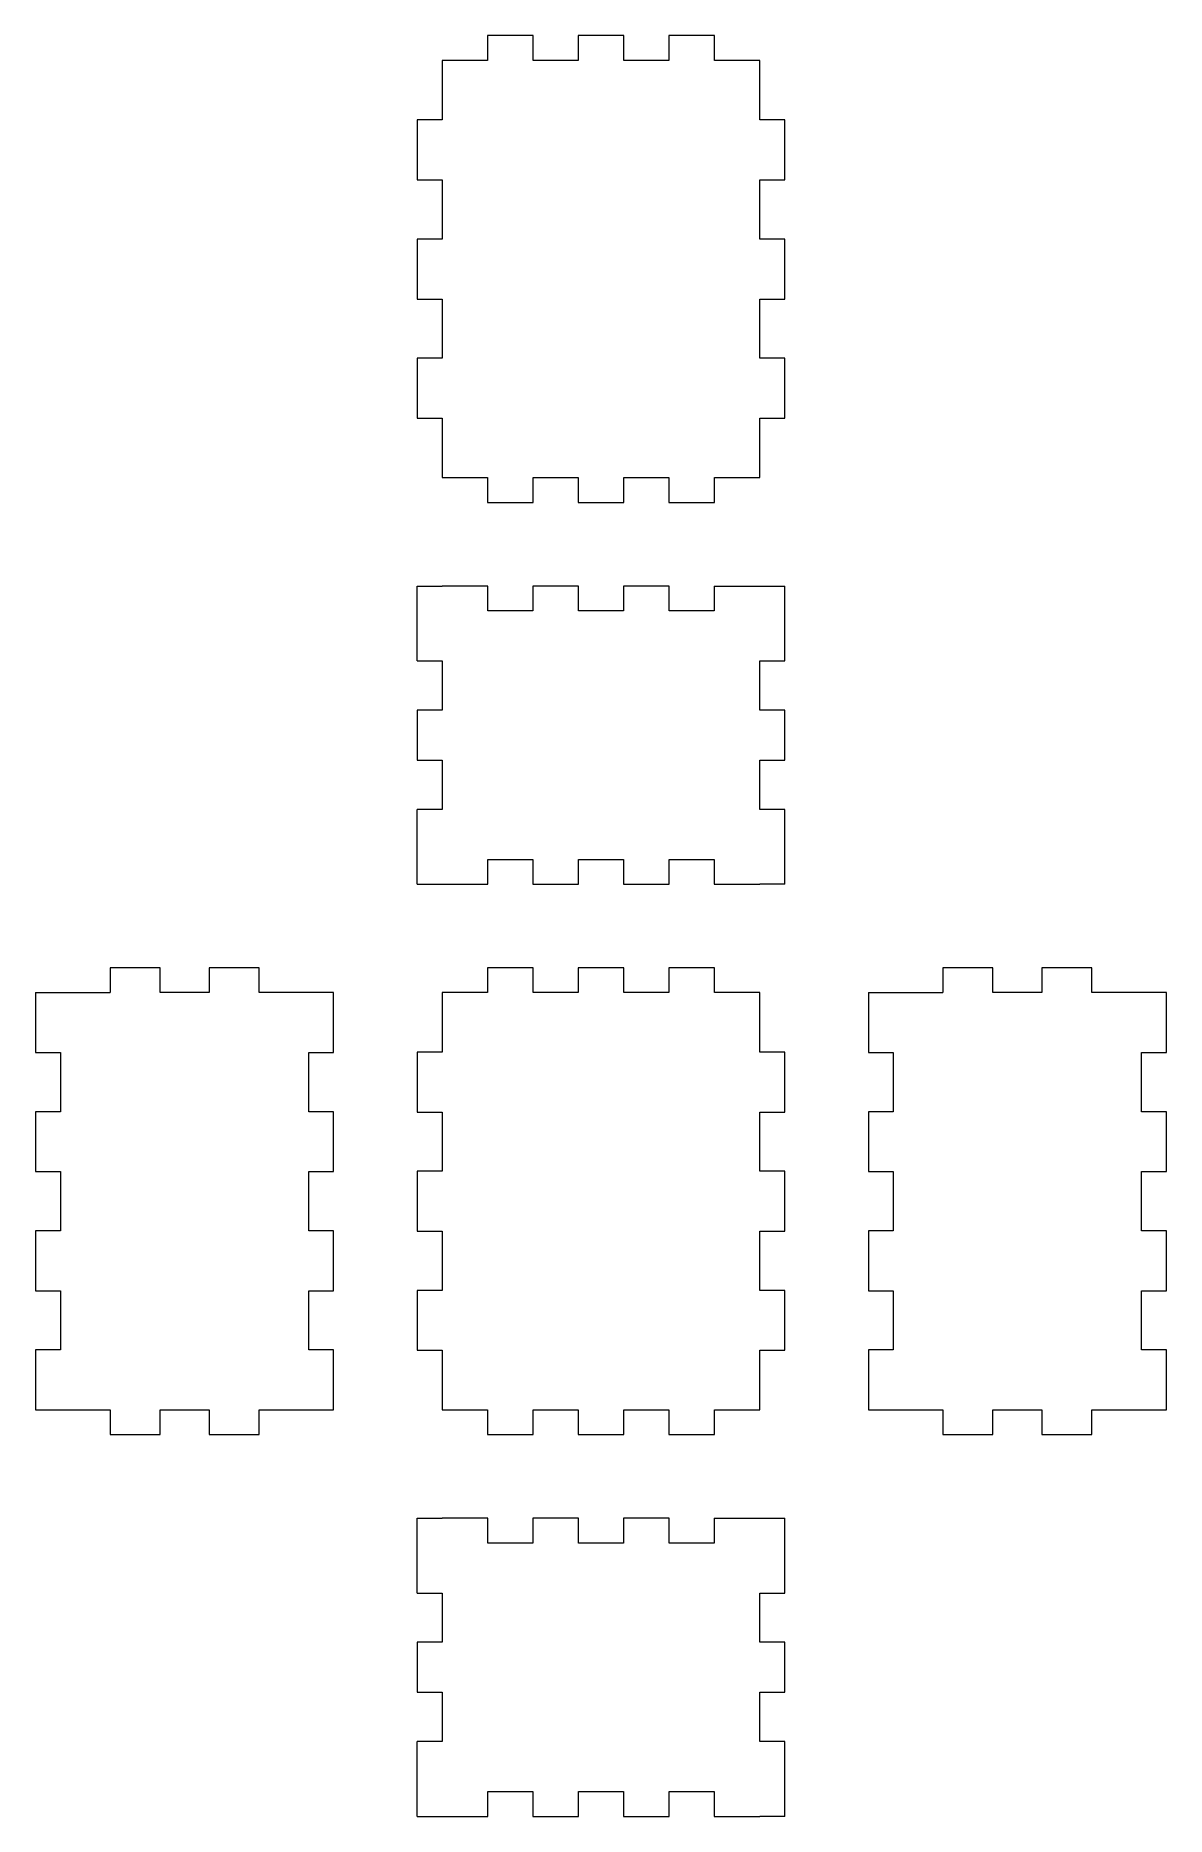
# Model space of a CAD drawing. Header units: inches. Extents: x 5.29 to 10.99, y 5.29 to 14.26.
import ezdxf

# ---------------------------------------------------------------- set-up
doc = ezdxf.new("R2010")
doc.units = ezdxf.units.IN
doc.header["$MEASUREMENT"] = 0
doc.layers.add('Layer 1', color=7, linetype='Continuous')

msp = doc.modelspace()

# ---------------------------------------------------------------- linework, layer by layer
at = {"layer": 'Layer 1', "color": 7, "lineweight": 5}
for points in [[(7.5676, 14.2624), (7.5676, 14.1374)], [(7.7982, 14.2624), (7.5676, 14.2624)], [(7.7982, 14.1374), (7.7982, 14.2624)], [(8.0247, 14.2624), (8.0247, 14.1374)], [(8.2553, 14.2624), (8.0247, 14.2624)], [(8.2553, 14.1374), (8.2553, 14.2624)], [(8.4819, 14.2624), (8.4819, 14.1374)], [(8.7124, 14.2624), (8.4819, 14.2624)], [(8.7124, 14.1374), (8.7124, 14.2624)], [(7.339, 14.1374), (7.339, 13.8374)], [(7.5676, 14.1374), (7.339, 14.1374)], [(8.0247, 14.1374), (7.7982, 14.1374)], [(8.4819, 14.1374), (8.2553, 14.1374)], [(8.941, 14.1374), (8.7124, 14.1374)], [(8.941, 13.8374), (8.941, 14.1374)], [(7.214, 13.8374), (7.214, 13.5354)], [(7.339, 13.8374), (7.214, 13.8374)], [(9.066, 13.8374), (8.941, 13.8374)], [(9.066, 13.5354), (9.066, 13.8374)], [(7.214, 13.5354), (7.339, 13.5354)], [(7.339, 13.5354), (7.339, 13.2374)], [(8.941, 13.2374), (8.941, 13.5354)], [(8.941, 13.5354), (9.066, 13.5354)], [(7.214, 13.2374), (7.214, 12.9354)], [(7.339, 13.2374), (7.214, 13.2374)], [(9.066, 13.2374), (8.941, 13.2374)], [(9.066, 12.9354), (9.066, 13.2374)], [(7.214, 12.9354), (7.339, 12.9354)], [(7.339, 12.9354), (7.339, 12.6374)], [(8.941, 12.6374), (8.941, 12.9354)], [(8.941, 12.9354), (9.066, 12.9354)], [(7.214, 12.6374), (7.214, 12.3354)], [(7.339, 12.6374), (7.214, 12.6374)], [(9.066, 12.6374), (8.941, 12.6374)], [(9.066, 12.3354), (9.066, 12.6374)], [(7.214, 12.3354), (7.339, 12.3354)], [(7.339, 12.3354), (7.339, 12.0354)], [(8.941, 12.0354), (8.941, 12.3354)], [(8.941, 12.3354), (9.066, 12.3354)], [(7.339, 12.0354), (7.5676, 12.0354)], [(7.5676, 12.0354), (7.5676, 11.9104)], [(7.7982, 11.9104), (7.7982, 12.0354)], [(7.7982, 12.0354), (8.0247, 12.0354)], [(8.0247, 12.0354), (8.0247, 11.9104)], [(8.2553, 11.9104), (8.2553, 12.0354)], [(8.2553, 12.0354), (8.4819, 12.0354)], [(8.4819, 12.0354), (8.4819, 11.9104)], [(8.7124, 11.9104), (8.7124, 12.0354)], [(8.7124, 12.0354), (8.941, 12.0354)], [(7.5676, 11.9104), (7.7982, 11.9104)], [(8.0247, 11.9104), (8.2553, 11.9104)], [(8.4819, 11.9104), (8.7124, 11.9104)], [(7.214, 11.3642), (7.214, 11.4892)], [(7.214, 11.4892), (7.339, 11.4892)], [(7.5696, 11.4892), (7.339, 11.4892)], [(7.5696, 11.3642), (7.5696, 11.4892)], [(7.7961, 11.4892), (7.7961, 11.3642)], [(8.0267, 11.4892), (7.7961, 11.4892)], [(8.0267, 11.3642), (8.0267, 11.4892)], [(8.2533, 11.4892), (8.2533, 11.3642)], [(8.4838, 11.4892), (8.2533, 11.4892)], [(8.4838, 11.3642), (8.4838, 11.4892)], [(8.7104, 11.4892), (8.7104, 11.3642)], [(8.7104, 11.4892), (8.941, 11.4892)], [(8.941, 11.4892), (9.066, 11.4892)], [(9.066, 11.3642), (9.066, 11.4892)], [(7.214, 11.1122), (7.214, 11.3642)], [(7.7961, 11.3642), (7.5696, 11.3642)], [(8.2533, 11.3642), (8.0267, 11.3642)], [(8.7104, 11.3642), (8.4838, 11.3642)], [(9.066, 11.1122), (9.066, 11.3642)], [(7.214, 11.1122), (7.339, 11.1122)], [(7.339, 11.1122), (7.339, 10.8642)], [(8.941, 10.8642), (8.941, 11.1122)], [(8.941, 11.1122), (9.066, 11.1122)], [(7.214, 10.8642), (7.214, 10.6122)], [(7.339, 10.8642), (7.214, 10.8642)], [(9.066, 10.8642), (8.941, 10.8642)], [(9.066, 10.6122), (9.066, 10.8642)], [(7.214, 10.6122), (7.339, 10.6122)], [(7.339, 10.6122), (7.339, 10.3642)], [(8.941, 10.3642), (8.941, 10.6122)], [(8.941, 10.6122), (9.066, 10.6122)], [(7.214, 10.1122), (7.214, 10.3642)], [(7.339, 10.3642), (7.214, 10.3642)], [(9.066, 10.3642), (8.941, 10.3642)], [(9.066, 10.1122), (9.066, 10.3642)], [(7.214, 9.9872), (7.214, 10.1122)], [(7.5696, 9.9872), (7.5696, 10.1122)], [(7.5696, 10.1122), (7.7961, 10.1122)], [(7.7961, 10.1122), (7.7961, 9.9872)], [(8.0267, 9.9872), (8.0267, 10.1122)], [(8.0267, 10.1122), (8.2533, 10.1122)], [(8.2533, 10.1122), (8.2533, 9.9872)], [(8.4838, 9.9872), (8.4838, 10.1122)], [(8.4838, 10.1122), (8.7104, 10.1122)], [(8.7104, 10.1122), (8.7104, 9.9872)], [(9.066, 9.9872), (9.066, 10.1122)], [(7.214, 9.9872), (7.339, 9.9872)], [(7.339, 9.9872), (7.5696, 9.9872)], [(7.7961, 9.9872), (8.0267, 9.9872)], [(8.2533, 9.9872), (8.4838, 9.9872)], [(8.7104, 9.9872), (8.941, 9.9872)], [(9.066, 9.9872), (8.941, 9.9872)], [(5.6658, 9.566), (5.6658, 9.441)], [(5.9178, 9.566), (5.6658, 9.566)], [(5.9178, 9.441), (5.9178, 9.566)], [(6.1658, 9.566), (6.1658, 9.441)], [(6.4178, 9.566), (6.1658, 9.566)], [(6.4178, 9.441), (6.4178, 9.566)], [(7.5676, 9.566), (7.5676, 9.441)], [(7.7982, 9.566), (7.5676, 9.566)], [(7.7982, 9.441), (7.7982, 9.566)], [(8.0247, 9.566), (8.0247, 9.441)], [(8.2553, 9.566), (8.0247, 9.566)], [(8.2553, 9.441), (8.2553, 9.566)], [(8.4819, 9.566), (8.4819, 9.441)], [(8.7124, 9.566), (8.4819, 9.566)], [(8.7124, 9.441), (8.7124, 9.566)], [(9.8622, 9.566), (9.8622, 9.441)], [(10.1142, 9.566), (9.8622, 9.566)], [(10.1142, 9.441), (10.1142, 9.566)], [(10.3622, 9.566), (10.3622, 9.441)], [(10.6142, 9.566), (10.3622, 9.566)], [(10.6142, 9.441), (10.6142, 9.566)], [(5.2908, 9.441), (5.2908, 9.139)], [(5.2908, 9.441), (5.4158, 9.441)], [(5.4158, 9.441), (5.6658, 9.441)], [(6.1658, 9.441), (5.9178, 9.441)], [(6.6678, 9.441), (6.4178, 9.441)], [(6.7928, 9.441), (6.6678, 9.441)], [(6.7928, 9.139), (6.7928, 9.441)], [(7.339, 9.441), (7.339, 9.141)], [(7.5676, 9.441), (7.339, 9.441)], [(8.0247, 9.441), (7.7982, 9.441)], [(8.4819, 9.441), (8.2553, 9.441)], [(8.941, 9.441), (8.7124, 9.441)], [(8.941, 9.141), (8.941, 9.441)], [(9.4872, 9.441), (9.4872, 9.139)], [(9.4872, 9.441), (9.6122, 9.441)], [(9.6122, 9.441), (9.8622, 9.441)], [(10.3622, 9.441), (10.1142, 9.441)], [(10.8642, 9.441), (10.6142, 9.441)], [(10.9892, 9.441), (10.8642, 9.441)], [(10.9892, 9.139), (10.9892, 9.441)], [(5.2908, 9.139), (5.4158, 9.139)], [(5.4158, 9.139), (5.4158, 8.841)], [(6.6678, 8.841), (6.6678, 9.139)], [(6.6678, 9.139), (6.7928, 9.139)], [(7.214, 9.141), (7.214, 8.839)], [(7.339, 9.141), (7.214, 9.141)], [(9.066, 9.141), (8.941, 9.141)], [(9.066, 8.839), (9.066, 9.141)], [(9.4872, 9.139), (9.6122, 9.139)], [(9.6122, 9.139), (9.6122, 8.841)], [(10.8642, 8.841), (10.8642, 9.139)], [(10.8642, 9.139), (10.9892, 9.139)], [(5.2908, 8.841), (5.2908, 8.539)], [(5.4158, 8.841), (5.2908, 8.841)], [(6.7928, 8.841), (6.6678, 8.841)], [(6.7928, 8.539), (6.7928, 8.841)], [(7.214, 8.839), (7.339, 8.839)], [(7.339, 8.839), (7.339, 8.541)], [(8.941, 8.541), (8.941, 8.839)], [(8.941, 8.839), (9.066, 8.839)], [(9.4872, 8.841), (9.4872, 8.539)], [(9.6122, 8.841), (9.4872, 8.841)], [(10.9892, 8.841), (10.8642, 8.841)], [(10.9892, 8.539), (10.9892, 8.841)], [(5.2908, 8.539), (5.4158, 8.539)], [(5.4158, 8.539), (5.4158, 8.241)], [(6.6678, 8.241), (6.6678, 8.539)], [(6.6678, 8.539), (6.7928, 8.539)], [(7.214, 8.541), (7.214, 8.239)], [(7.339, 8.541), (7.214, 8.541)], [(9.066, 8.541), (8.941, 8.541)], [(9.066, 8.239), (9.066, 8.541)], [(9.4872, 8.539), (9.6122, 8.539)], [(9.6122, 8.539), (9.6122, 8.241)], [(10.8642, 8.241), (10.8642, 8.539)], [(10.8642, 8.539), (10.9892, 8.539)], [(5.2908, 8.241), (5.2908, 7.939)], [(5.4158, 8.241), (5.2908, 8.241)], [(6.7928, 8.241), (6.6678, 8.241)], [(6.7928, 7.939), (6.7928, 8.241)], [(7.214, 8.239), (7.339, 8.239)], [(7.339, 8.239), (7.339, 7.941)], [(8.941, 7.941), (8.941, 8.239)], [(8.941, 8.239), (9.066, 8.239)], [(9.4872, 8.241), (9.4872, 7.939)], [(9.6122, 8.241), (9.4872, 8.241)], [(10.9892, 8.241), (10.8642, 8.241)], [(10.9892, 7.939), (10.9892, 8.241)], [(5.2908, 7.939), (5.4158, 7.939)], [(5.4158, 7.939), (5.4158, 7.641)], [(6.6678, 7.641), (6.6678, 7.939)], [(6.6678, 7.939), (6.7928, 7.939)], [(7.214, 7.941), (7.214, 7.639)], [(7.339, 7.941), (7.214, 7.941)], [(9.066, 7.941), (8.941, 7.941)], [(9.066, 7.639), (9.066, 7.941)], [(9.4872, 7.939), (9.6122, 7.939)], [(9.6122, 7.939), (9.6122, 7.641)], [(10.8642, 7.641), (10.8642, 7.939)], [(10.8642, 7.939), (10.9892, 7.939)], [(5.2908, 7.641), (5.2908, 7.339)], [(5.4158, 7.641), (5.2908, 7.641)], [(6.7928, 7.641), (6.6678, 7.641)], [(6.7928, 7.339), (6.7928, 7.641)], [(7.214, 7.639), (7.339, 7.639)], [(7.339, 7.639), (7.339, 7.339)], [(8.941, 7.339), (8.941, 7.639)], [(8.941, 7.639), (9.066, 7.639)], [(9.4872, 7.641), (9.4872, 7.339)], [(9.6122, 7.641), (9.4872, 7.641)], [(10.9892, 7.641), (10.8642, 7.641)], [(10.9892, 7.339), (10.9892, 7.641)], [(5.2908, 7.339), (5.4158, 7.339)], [(5.4158, 7.339), (5.6658, 7.339)], [(5.6658, 7.339), (5.6658, 7.214)], [(5.9178, 7.214), (5.9178, 7.339)], [(5.9178, 7.339), (6.1658, 7.339)], [(6.1658, 7.339), (6.1658, 7.214)], [(6.4178, 7.214), (6.4178, 7.339)], [(6.4178, 7.339), (6.6678, 7.339)], [(6.6678, 7.339), (6.7928, 7.339)], [(7.339, 7.339), (7.5676, 7.339)], [(7.5676, 7.339), (7.5676, 7.214)], [(7.7982, 7.214), (7.7982, 7.339)], [(7.7982, 7.339), (8.0247, 7.339)], [(8.0247, 7.339), (8.0247, 7.214)], [(8.2553, 7.214), (8.2553, 7.339)], [(8.2553, 7.339), (8.4819, 7.339)], [(8.4819, 7.339), (8.4819, 7.214)], [(8.7124, 7.214), (8.7124, 7.339)], [(8.7124, 7.339), (8.941, 7.339)], [(9.4872, 7.339), (9.6122, 7.339)], [(9.6122, 7.339), (9.8622, 7.339)], [(9.8622, 7.339), (9.8622, 7.214)], [(10.1142, 7.214), (10.1142, 7.339)], [(10.1142, 7.339), (10.3622, 7.339)], [(10.3622, 7.339), (10.3622, 7.214)], [(10.6142, 7.214), (10.6142, 7.339)], [(10.6142, 7.339), (10.8642, 7.339)], [(10.8642, 7.339), (10.9892, 7.339)], [(5.6658, 7.214), (5.9178, 7.214)], [(6.1658, 7.214), (6.4178, 7.214)], [(7.5676, 7.214), (7.7982, 7.214)], [(8.0247, 7.214), (8.2553, 7.214)], [(8.4819, 7.214), (8.7124, 7.214)], [(9.8622, 7.214), (10.1142, 7.214)], [(10.3622, 7.214), (10.6142, 7.214)], [(7.214, 6.6678), (7.214, 6.7928)], [(7.214, 6.7928), (7.339, 6.7928)], [(7.5696, 6.7928), (7.339, 6.7928)], [(7.5696, 6.6678), (7.5696, 6.7928)], [(7.7961, 6.7928), (7.7961, 6.6678)], [(8.0267, 6.7928), (7.7961, 6.7928)], [(8.0267, 6.6678), (8.0267, 6.7928)], [(8.2533, 6.7928), (8.2533, 6.6678)], [(8.4838, 6.7928), (8.2533, 6.7928)], [(8.4838, 6.6678), (8.4838, 6.7928)], [(8.7104, 6.7928), (8.7104, 6.6678)], [(8.7104, 6.7928), (8.941, 6.7928)], [(8.941, 6.7928), (9.066, 6.7928)], [(9.066, 6.6678), (9.066, 6.7928)], [(7.214, 6.4158), (7.214, 6.6678)], [(7.7961, 6.6678), (7.5696, 6.6678)], [(8.2533, 6.6678), (8.0267, 6.6678)], [(8.7104, 6.6678), (8.4838, 6.6678)], [(9.066, 6.4158), (9.066, 6.6678)], [(7.214, 6.4158), (7.339, 6.4158)], [(7.339, 6.4158), (7.339, 6.1678)], [(8.941, 6.1678), (8.941, 6.4158)], [(8.941, 6.4158), (9.066, 6.4158)], [(7.214, 6.1678), (7.214, 5.9158)], [(7.339, 6.1678), (7.214, 6.1678)], [(9.066, 6.1678), (8.941, 6.1678)], [(9.066, 5.9158), (9.066, 6.1678)], [(7.214, 5.9158), (7.339, 5.9158)], [(7.339, 5.9158), (7.339, 5.6678)], [(8.941, 5.6678), (8.941, 5.9158)], [(8.941, 5.9158), (9.066, 5.9158)], [(7.214, 5.4158), (7.214, 5.6678)], [(7.339, 5.6678), (7.214, 5.6678)], [(9.066, 5.6678), (8.941, 5.6678)], [(9.066, 5.4158), (9.066, 5.6678)], [(7.214, 5.2908), (7.214, 5.4158)], [(7.5696, 5.2908), (7.5696, 5.4158)], [(7.5696, 5.4158), (7.7961, 5.4158)], [(7.7961, 5.4158), (7.7961, 5.2908)], [(8.0267, 5.2908), (8.0267, 5.4158)], [(8.0267, 5.4158), (8.2533, 5.4158)], [(8.2533, 5.4158), (8.2533, 5.2908)], [(8.4838, 5.2908), (8.4838, 5.4158)], [(8.4838, 5.4158), (8.7104, 5.4158)], [(8.7104, 5.4158), (8.7104, 5.2908)], [(9.066, 5.2908), (9.066, 5.4158)], [(7.214, 5.2908), (7.339, 5.2908)], [(7.339, 5.2908), (7.5696, 5.2908)], [(7.7961, 5.2908), (8.0267, 5.2908)], [(8.2533, 5.2908), (8.4838, 5.2908)], [(8.7104, 5.2908), (8.941, 5.2908)], [(9.066, 5.2908), (8.941, 5.2908)]]:
    msp.add_lwpolyline(points, dxfattribs=at)

doc.saveas('drawing.dxf')
